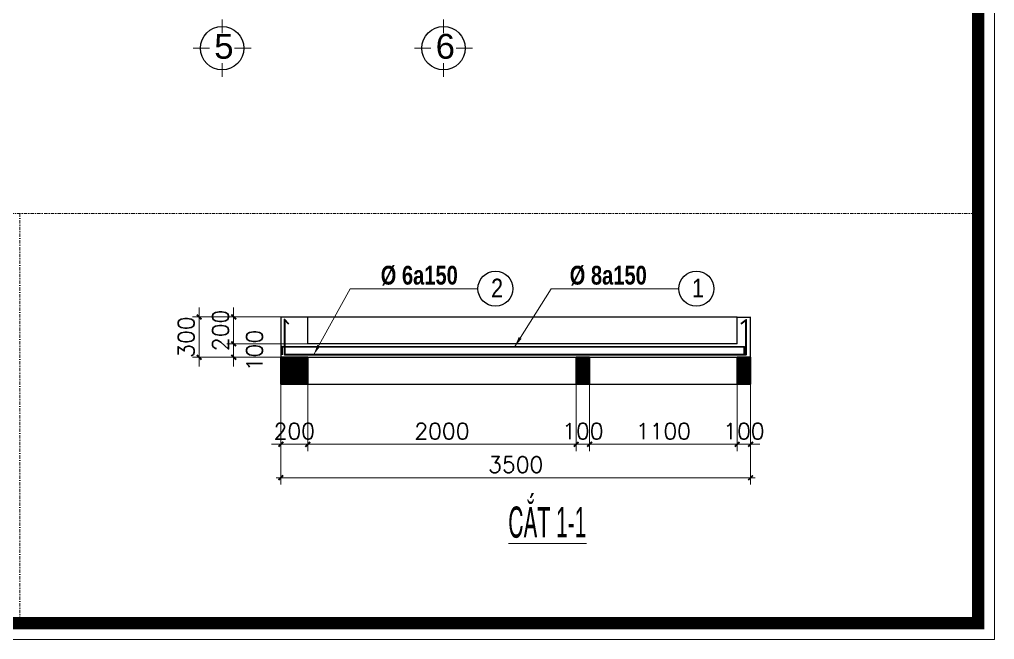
# Model space of a CAD drawing. Header units: millimetres. Extents: x 615730 to 2792744, y 139412 to 597571.
# Drawn here: x 1140357 to 1154888, y 229888 to 239123 of the extents above; entities that cross this region are included whole.
import ezdxf
from ezdxf.enums import TextEntityAlignment as Align

# ---------------------------------------------------------------- set-up
doc = ezdxf.new("R2010")
doc.units = ezdxf.units.MM
doc.header["$MEASUREMENT"] = 0
doc.header["$PDMODE"] = 34
doc.linetypes.add('ACAD_ISO03W100', pattern=[30, 12, -18])
doc.linetypes.add('DASHDOT', pattern=[1, 0.5, -0.25, 0, -0.25])
doc.layers.get('0').update_dxf_attribs({"lineweight": 5})
for name, color, linetype, lineweight in [('0.1(9)', 9, 'Continuous', 13), ('2', 2, 'Continuous', 15), ('A-Wall-G', 2, 'Continuous', 9), ('AA-TUONG', 1, 'Continuous', 50), ('DUONG BAO', 7, 'Continuous', 20), ('duongkichthuoc', 2, 'Continuous', 13), ('None', 7, 'Continuous', 15), ('thay', 7, 'Continuous', 15), ('THEP DOC', 1, 'Continuous', 70), ('TIM TRUC', 149, 'DASHDOT', 9), ('TUONG', 6, 'Continuous', 35), ('VLIEU', 250, 'Continuous', 9)]:
    doc.layers.add(name, color=color, linetype=linetype, lineweight=lineweight)
for name, color, linetype in [('GHICHU', 40, 'Continuous'), ('H', 252, 'Continuous'), ('netthay', 3, 'Continuous'), ('TEXT', 2, 'Continuous'), ('VL', 155, 'Continuous')]:
    doc.layers.add(name, color=color, linetype=linetype)
doc.styles.add('BOLE', font='txt.shx')
doc.styles.add('H280', font='', dxfattribs={"height": 200})
doc.styles.add('HOA A1', font='', dxfattribs={"height": 250})
doc.styles.add('HOA2A', font='', dxfattribs={"width": 0.8})
doc.styles.add('KT OZON', font='', dxfattribs={"height": 200})
doc.styles.add('romans', font='romans.shx', dxfattribs={"height": 240})
doc.styles.add('STYLE1', font='')
doc.styles.add('vk DUY', font='', dxfattribs={"width": 0.8})
doc.styles.get('H280').set_extended_font_data('VNI-Avo')
doc.styles.get('HOA A1').set_extended_font_data('VNI-Helve-Condense')
doc.styles.get('HOA2A').set_extended_font_data('VNI-Helve-Condense')
doc.styles.get('KT OZON').set_extended_font_data('VNI-Helve')
doc.styles.get('STYLE1').set_extended_font_data('VNI-Helve-Condense')
doc.styles.get('vk DUY').set_extended_font_data('VNI-Avo', bold=True)
doc.dimstyles.new('50', dxfattribs={"dimtxt": 180, "dimasz": 70, "dimexe": 100, "dimexo": 0, "dimgap": 75, "dimtad": 1, "dimdec": 0, "dimlfac": 0.5, "dimzin": 0, "dimdsep": 46, "dimtxsty": 'romans', "dimblk": ']', "dimcen": 0, "dimdle": 100, "dimclrd": 148, "dimclre": 148, "dimclrt": 2, "dimadec": 0, "dimazin": 0, "dimtfac": 1.111111, "dimtdec": 0, "dimtix": 1, "dimtmove": 2, "dimatfit": 3, "dimldrblk": ']', "dimfxl": 200, "dimtolj": 1, "dimtzin": 0, "dimlwd": -1, "dimlwe": -1, "dimarcsym": 0})
doc.dimstyles.new('TL1-20', dxfattribs={"dimtxt": 250, "dimasz": 150, "dimexe": 150, "dimexo": 350, "dimgap": 100, "dimtad": 1, "dimdec": 0, "dimlfac": 0.2, "dimdsep": 46, "dimtxsty": 'HOA2A', "dimblk": 'ARCHTICK', "dimcen": 0.09, "dimdle": 150, "dimclrd": 256, "dimclre": 256, "dimclrt": 7, "dimadec": 0, "dimazin": 0, "dimtfac": 1, "dimtdec": 0, "dimtix": 1, "dimtmove": 2, "dimatfit": 3, "dimfxl": 1, "dimtolj": 1, "dimtzin": 0, "dimlwd": -1, "dimlwe": -1, "dimarcsym": 0})

# ---------------------------------------------------------------- blocks, each defined once
blk = doc.blocks.new('TRUC 1')
at = {"ltscale": 50}
blk.add_circle((0, -9525), 8572, dxfattribs=at)
at = {"layer": '0.1(9)', "ltscale": 50}
for p, q in [((0, -3572), (0, 1782)), ((-4942, -9525), (-11427, -9525)), ((4942, -9525), (11427, -9525)), ((0, -15478), (0, -20832))]:
    blk.add_line(p, q, dxfattribs=at)
at = {"layer": 'TEXT', "ltscale": 50, "style": 'H280'}
blk.add_attdef('1', text='', height=10478, dxfattribs=at).set_placement((-214, -4892), align=Align.CENTER)
blk = doc.blocks.new('_ARCHTICK')
at = {"color": 0, "linetype": 'ByBlock', "const_width": 0.15}
blk.add_lwpolyline([(-0.5, -0.5), (0.5, 0.5)], dxfattribs=at)
blk = doc.blocks.new('SO')
at = {"layer": 'GHICHU'}
blk.add_circle((202, 0), 233, dxfattribs=at)
at = {"layer": 'THEP DOC', "style": 'BOLE'}
blk.add_attdef('23', text='', height=200, dxfattribs=at).set_placement((214, 7), align=Align.MIDDLE)
blk = doc.blocks.new(']')
for p, q in [((1, 0), (-1, 0)), ((0, 1), (0, -1))]:
    blk.add_line(p, q)
at = {"color": 9, "const_width": 0.4}
blk.add_lwpolyline([(-0.51, -0.51), (0.51, 0.51)], dxfattribs=at)
blk = doc.blocks.new('*D1757')
at = {"layer": 'DEFPOINTS', "color": 0, "ltscale": 10, "transparency": 16777216}
for p in [(1144253, 233692), (1144653, 233692), (1144653, 232795)]:
    blk.add_point(p, dxfattribs=at)
at = {"layer": 'VLIEU', "color": 148, "ltscale": 10, "transparency": 16777216}
for p, q in [((1144253, 233692), (1144253, 232695)), ((1144653, 233692), (1144653, 232695)), ((1144183, 232795), (1144113, 232795)), ((1144253, 232795), (1144653, 232795)), ((1144723, 232795), (1144793, 232795))]:
    blk.add_line(p, q, dxfattribs=at)
at = {"layer": 'VLIEU', "color": 148, "ltscale": 10, "transparency": 16777216, "xscale": 70, "yscale": 70, "zscale": 70}
blk.add_blockref(']', (1144253, 232795), dxfattribs=at)
at = {"layer": 'VLIEU', "color": 148, "ltscale": 10, "transparency": 16777216, "xscale": 70, "yscale": 70, "zscale": 70, "rotation": 180}
blk.add_blockref(']', (1144653, 232795), dxfattribs=at)
at = {"layer": 'VLIEU', "color": 2, "ltscale": 10, "transparency": 16777216, "insert": (1144453, 232990), "char_height": 240, "attachment_point": 5, "style": 'romans'}
blk.add_mtext('\\A1;200', dxfattribs=at)
blk = doc.blocks.new('*D1758')
at = {"layer": 'DEFPOINTS', "color": 0, "ltscale": 10, "transparency": 16777216}
for p in [(1144653, 233692), (1148653, 233692), (1148653, 232795)]:
    blk.add_point(p, dxfattribs=at)
at = {"layer": 'VLIEU', "color": 148, "ltscale": 10, "transparency": 16777216}
for p, q in [((1144653, 233692), (1144653, 232695)), ((1148653, 233692), (1148653, 232695)), ((1144723, 232795), (1148583, 232795))]:
    blk.add_line(p, q, dxfattribs=at)
at = {"layer": 'VLIEU', "color": 148, "ltscale": 10, "transparency": 16777216, "xscale": 70, "yscale": 70, "zscale": 70, "rotation": 180}
blk.add_blockref(']', (1144653, 232795), dxfattribs=at)
at = {"layer": 'VLIEU', "color": 148, "ltscale": 10, "transparency": 16777216, "xscale": 70, "yscale": 70, "zscale": 70}
blk.add_blockref(']', (1148653, 232795), dxfattribs=at)
at = {"layer": 'VLIEU', "color": 2, "ltscale": 10, "transparency": 16777216, "insert": (1146653, 232990), "char_height": 240, "attachment_point": 5, "style": 'romans'}
blk.add_mtext('\\A1;2000', dxfattribs=at)
blk = doc.blocks.new('*D1759')
at = {"layer": 'DEFPOINTS', "color": 0, "ltscale": 10, "transparency": 16777216}
for p in [(1148653, 233692), (1148853, 233692), (1148853, 232795)]:
    blk.add_point(p, dxfattribs=at)
at = {"layer": 'VLIEU', "color": 148, "ltscale": 10, "transparency": 16777216}
for p, q in [((1148653, 233692), (1148653, 232695)), ((1148853, 233692), (1148853, 232695)), ((1148583, 232795), (1148513, 232795)), ((1148653, 232795), (1148853, 232795)), ((1148923, 232795), (1148993, 232795))]:
    blk.add_line(p, q, dxfattribs=at)
at = {"layer": 'VLIEU', "color": 148, "ltscale": 10, "transparency": 16777216, "xscale": 70, "yscale": 70, "zscale": 70}
blk.add_blockref(']', (1148653, 232795), dxfattribs=at)
at = {"layer": 'VLIEU', "color": 148, "ltscale": 10, "transparency": 16777216, "xscale": 70, "yscale": 70, "zscale": 70, "rotation": 180}
blk.add_blockref(']', (1148853, 232795), dxfattribs=at)
at = {"layer": 'VLIEU', "color": 2, "ltscale": 10, "transparency": 16777216, "insert": (1148753, 232990), "char_height": 240, "attachment_point": 5, "style": 'romans'}
blk.add_mtext('\\A1;100', dxfattribs=at)
blk = doc.blocks.new('*D1760')
at = {"layer": 'DEFPOINTS', "color": 0, "ltscale": 10, "transparency": 16777216}
for p in [(1148853, 233692), (1151053, 233692), (1151053, 232795)]:
    blk.add_point(p, dxfattribs=at)
at = {"layer": 'VLIEU', "color": 148, "ltscale": 10, "transparency": 16777216}
for p, q in [((1148853, 233692), (1148853, 232695)), ((1151053, 233692), (1151053, 232695)), ((1148923, 232795), (1150983, 232795))]:
    blk.add_line(p, q, dxfattribs=at)
at = {"layer": 'VLIEU', "color": 148, "ltscale": 10, "transparency": 16777216, "xscale": 70, "yscale": 70, "zscale": 70, "rotation": 180}
blk.add_blockref(']', (1148853, 232795), dxfattribs=at)
at = {"layer": 'VLIEU', "color": 148, "ltscale": 10, "transparency": 16777216, "xscale": 70, "yscale": 70, "zscale": 70}
blk.add_blockref(']', (1151053, 232795), dxfattribs=at)
at = {"layer": 'VLIEU', "color": 2, "ltscale": 10, "transparency": 16777216, "insert": (1149953, 232990), "char_height": 240, "attachment_point": 5, "style": 'romans'}
blk.add_mtext('\\A1;1100', dxfattribs=at)
blk = doc.blocks.new('*D1761')
at = {"layer": 'DEFPOINTS', "color": 0, "ltscale": 10, "transparency": 16777216}
for p in [(1151053, 233692), (1151253, 233692), (1151253, 232795)]:
    blk.add_point(p, dxfattribs=at)
at = {"layer": 'VLIEU', "color": 148, "ltscale": 10, "transparency": 16777216}
for p, q in [((1151053, 233692), (1151053, 232695)), ((1151253, 233692), (1151253, 232695)), ((1150983, 232795), (1150913, 232795)), ((1151053, 232795), (1151253, 232795)), ((1151323, 232795), (1151393, 232795))]:
    blk.add_line(p, q, dxfattribs=at)
at = {"layer": 'VLIEU', "color": 148, "ltscale": 10, "transparency": 16777216, "xscale": 70, "yscale": 70, "zscale": 70}
blk.add_blockref(']', (1151053, 232795), dxfattribs=at)
at = {"layer": 'VLIEU', "color": 148, "ltscale": 10, "transparency": 16777216, "xscale": 70, "yscale": 70, "zscale": 70, "rotation": 180}
blk.add_blockref(']', (1151253, 232795), dxfattribs=at)
at = {"layer": 'VLIEU', "color": 2, "ltscale": 10, "transparency": 16777216, "insert": (1151153, 232990), "char_height": 240, "attachment_point": 5, "style": 'romans'}
blk.add_mtext('\\A1;100', dxfattribs=at)
blk = doc.blocks.new('*D1762')
at = {"layer": 'DEFPOINTS', "color": 0, "ltscale": 10, "transparency": 16777216}
for p in [(1144253, 233542), (1151253, 233542), (1151253, 232297)]:
    blk.add_point(p, dxfattribs=at)
at = {"layer": 'VLIEU', "color": 148, "ltscale": 10, "transparency": 16777216}
for p, q in [((1144253, 233542), (1144253, 232197)), ((1151253, 233542), (1151253, 232197)), ((1144323, 232297), (1151183, 232297))]:
    blk.add_line(p, q, dxfattribs=at)
at = {"layer": 'VLIEU', "color": 148, "ltscale": 10, "transparency": 16777216, "xscale": 70, "yscale": 70, "zscale": 70, "rotation": 180}
blk.add_blockref(']', (1144253, 232297), dxfattribs=at)
at = {"layer": 'VLIEU', "color": 148, "ltscale": 10, "transparency": 16777216, "xscale": 70, "yscale": 70, "zscale": 70}
blk.add_blockref(']', (1151253, 232297), dxfattribs=at)
at = {"layer": 'VLIEU', "color": 2, "ltscale": 10, "transparency": 16777216, "insert": (1147753, 232492), "char_height": 240, "attachment_point": 5, "style": 'romans'}
blk.add_mtext('\\A1;3500', dxfattribs=at)
blk = doc.blocks.new('*D1763')
at = {"layer": 'DEFPOINTS', "color": 0, "ltscale": 10, "transparency": 16777216}
for p in [(1144253, 234692), (1143549, 234292), (1144653, 234292)]:
    blk.add_point(p, dxfattribs=at)
at = {"layer": 'VLIEU', "color": 148, "ltscale": 10, "transparency": 16777216}
for p, q in [((1143549, 234762), (1143549, 234832)), ((1144253, 234692), (1143449, 234692)), ((1143549, 234692), (1143549, 234292)), ((1144653, 234292), (1143449, 234292)), ((1143549, 234222), (1143549, 234152))]:
    blk.add_line(p, q, dxfattribs=at)
at = {"layer": 'VLIEU', "color": 148, "ltscale": 10, "transparency": 16777216, "xscale": 70, "yscale": 70, "zscale": 70}
for p, rotation in [((1143549, 234692), 270), ((1143549, 234292), 90)]:
    blk.add_blockref(']', p, dxfattribs=dict(at, rotation=rotation))
at = {"layer": 'VLIEU', "color": 2, "ltscale": 10, "transparency": 16777216, "insert": (1143354, 234492), "char_height": 240, "attachment_point": 5, "rotation": 90, "style": 'romans'}
blk.add_mtext('\\A1;200', dxfattribs=at)
blk = doc.blocks.new('*D1764')
at = {"layer": 'DEFPOINTS', "color": 0, "ltscale": 10, "transparency": 16777216}
for p in [(1144653, 234292), (1143549, 234092), (1144253, 234092)]:
    blk.add_point(p, dxfattribs=at)
at = {"layer": 'VLIEU', "color": 148, "ltscale": 10, "transparency": 16777216}
for p, q in [((1143549, 234362), (1143549, 234432)), ((1144653, 234292), (1143449, 234292)), ((1143549, 234292), (1143549, 234092)), ((1144253, 234092), (1143449, 234092)), ((1143549, 234022), (1143549, 233952))]:
    blk.add_line(p, q, dxfattribs=at)
at = {"layer": 'VLIEU', "color": 148, "ltscale": 10, "transparency": 16777216, "xscale": 70, "yscale": 70, "zscale": 70}
for p, rotation in [((1143549, 234292), 270), ((1143549, 234092), 90)]:
    blk.add_blockref(']', p, dxfattribs=dict(at, rotation=rotation))
at = {"layer": 'VLIEU', "color": 2, "ltscale": 10, "transparency": 16777216, "insert": (1143861, 234192), "char_height": 240, "attachment_point": 5, "rotation": 90, "style": 'romans'}
blk.add_mtext('\\A1;100', dxfattribs=at)
blk = doc.blocks.new('*D1765')
at = {"layer": 'DEFPOINTS', "color": 0, "ltscale": 10, "transparency": 16777216}
for p in [(1144028, 234692), (1143036, 234092), (1144253, 234092)]:
    blk.add_point(p, dxfattribs=at)
at = {"layer": 'VLIEU', "color": 148, "ltscale": 10, "transparency": 16777216}
for p, q in [((1143036, 234762), (1143036, 234832)), ((1144028, 234692), (1142936, 234692)), ((1143036, 234692), (1143036, 234092)), ((1144253, 234092), (1142936, 234092)), ((1143036, 234022), (1143036, 233952))]:
    blk.add_line(p, q, dxfattribs=at)
at = {"layer": 'VLIEU', "color": 148, "ltscale": 10, "transparency": 16777216, "xscale": 70, "yscale": 70, "zscale": 70}
for p, rotation in [((1143036, 234692), 270), ((1143036, 234092), 90)]:
    blk.add_blockref(']', p, dxfattribs=dict(at, rotation=rotation))
at = {"layer": 'VLIEU', "color": 2, "ltscale": 10, "transparency": 16777216, "insert": (1142841, 234392), "char_height": 240, "attachment_point": 5, "rotation": 90, "style": 'romans'}
blk.add_mtext('\\A1;300', dxfattribs=at)

msp = doc.modelspace()

# ---------------------------------------------------------------- hatches: boundary and pattern name
at = {"layer": 'VLIEU', "ltscale": 10}
h = msp.add_hatch(dxfattribs=at)
h.set_pattern_fill('ANSI31', color=256, scale=100, style=0)
h.set_pattern_definition([(45, (3804.736, -74.354), (-8.83883476, 8.83883476), [])])
h.paths.add_polyline_path([(1151052.8, 233692.1), (1151252.8, 233692.1), (1151252.8, 234092.1), (1151052.8, 234092.1)])
h.paths.add_polyline_path([(1148652.8, 233692.1), (1148852.8, 233692.1), (1148852.8, 234092.1), (1148652.8, 234092.1)])
h.paths.add_polyline_path([(1144252.8, 233692.1), (1144652.8, 233692.1), (1144652.8, 234092.1), (1144252.8, 234092.1)])

# ---------------------------------------------------------------- linework, layer by layer
at = {"layer": '2', "lineweight": 40, "ltscale": 2}
msp.add_lwpolyline([(1144373.2, 234586.3), (1144304.9, 234652.9), (1144304.9, 234131.6), (1151187.3, 234131.6), (1151187.3, 234649.7), (1151107.4, 234588.4)], dxfattribs=at)
at = {"layer": 'A-Wall-G', "lineweight": -2}
for p, q in [((1144252.8, 233692.1), (1144252.8, 234092.1)), ((1144652.8, 234092.1), (1144652.8, 233692.1)), ((1148652.8, 233692.1), (1148652.8, 234092.1)), ((1148852.8, 234092.1), (1148852.8, 233692.1)), ((1151052.8, 233692.1), (1151052.8, 234092.1)), ((1151252.8, 234092.1), (1151252.8, 233692.1)), ((1144652.8, 233692.1), (1144252.8, 233692.1)), ((1144652.8, 233692.1), (1151252.8, 233692.1)), ((1148852.8, 233692.1), (1148652.8, 233692.1)), ((1151252.8, 233692.1), (1151052.8, 233692.1))]:
    msp.add_line(p, q, dxfattribs=at)
at = {"layer": 'AA-TUONG', "lineweight": -2}
for p, q in [((1144252.8, 234692.1), (1144652.8, 234692.1)), ((1144252.8, 234692.1), (1144252.8, 234092.1)), ((1144652.8, 234292.1), (1144652.8, 234692.1)), ((1151052.8, 234292.1), (1151052.8, 234692.1)), ((1151252.8, 233692.1), (1151252.8, 234692.1)), ((1151052.8, 234292.1), (1144652.8, 234292.1)), ((1144252.8, 234092.1), (1148652.8, 234092.1)), ((1148852.8, 234092.1), (1151252.8, 234092.1))]:
    msp.add_line(p, q, dxfattribs=at)
msp.add_lwpolyline([(1151052.8, 234688.9), (1151252.8, 234688.9)], dxfattribs=at)
at = {"layer": 'H', "const_width": 182.5, "elevation": -15.9}
msp.add_lwpolyline([(1119001.1, 230131.1), (1154644.9, 230131.1), (1154644.9, 255191.2), (1119001.1, 255191.2)], close=True, dxfattribs=at)
at = {"layer": 'thay', "linetype": 'Continuous', "elevation": -15.9}
msp.add_lwpolyline([(1118757.8, 229887.8), (1154888.2, 229887.8), (1154888.2, 255434.5), (1118757.8, 255434.5)], close=True, dxfattribs=at)
at = {"layer": 'TIM TRUC', "ltscale": 100, "elevation": -15.9}
msp.add_lwpolyline([(1119001.1, 236234.5), (1154644.9, 236234.5), (1154644.9, 230131.1), (1119001.1, 230131.1)], close=True, dxfattribs=at)
msp.add_lwpolyline([(1140363.5, 236234.5), (1140363.5, 230131.1)], dxfattribs=at)
at = {"layer": 'TUONG', "lineweight": 40, "ltscale": 2}
msp.add_lwpolyline([(1144272.9, 234129.8), (1144273, 234250.4), (1151157.7, 234247.8), (1151157.7, 234124.7)], dxfattribs=at)
at = {"layer": 'VL', "ltscale": 10}
msp.add_line((1144652.8, 234692.1), (1151052.8, 234692.1), dxfattribs=at)
for points in [[(1144252.8, 233692.1), (1144652.8, 233692.1), (1144652.8, 234092.1), (1144252.8, 234092.1)], [(1148652.8, 233692.1), (1148852.8, 233692.1), (1148852.8, 234092.1), (1148652.8, 234092.1)], [(1151052.8, 233692.1), (1151252.8, 233692.1), (1151252.8, 234092.1), (1151052.8, 234092.1)]]:
    msp.add_lwpolyline(points, close=True, dxfattribs=at)

# ---------------------------------------------------------------- block references
at = {"layer": 'netthay', "lineweight": -2, "ltscale": 10}
ref = msp.add_blockref('TRUC 1', (1143376.8, 238335.6, -13.1), dxfattribs=dict(at, xscale=0.03778148023411632, yscale=0.03778148023411632, zscale=0.03778148023411632, rotation=180))
ref.add_attrib('1', '5', dxfattribs={"layer": 'TEXT', "color": 3, "ltscale": 50, "height": 370.2, "style": 'KT OZON'}).set_placement((1143403.5, 238538.6, -13.1), align=Align.CENTER)
ref = msp.add_blockref('TRUC 1', (1146676.8, 238335.6, -13.1), dxfattribs=dict(at, xscale=0.03778148023411632, yscale=0.03778148023411632, zscale=0.03778148023411632, rotation=180))
ref.add_attrib('1', '6', dxfattribs={"layer": 'TEXT', "color": 3, "ltscale": 50, "height": 370.2, "style": 'KT OZON'}).set_placement((1146703.5, 238538.6, -13.1), align=Align.CENTER)
at = {"layer": 'TEXT', "linetype": 'ACAD_ISO03W100', "ltscale": 10}
ref = msp.add_blockref('SO', (1147224.8, 235113.3), dxfattribs=dict(at, xscale=1.119999999762513, yscale=1.119999999762513, zscale=1.119999999762513))
ref.add_attrib('23', '2', dxfattribs={"color": 3, "height": 280, "style": 'HOA A1'}).set_placement((1147474.9, 235122.4), align=Align.MIDDLE_CENTER)
ref = msp.add_blockref('SO', (1150219.9, 235113.3), dxfattribs=dict(at, xscale=1.119999999762513, yscale=1.119999999762513, zscale=1.119999999762513))
ref.add_attrib('23', '1', dxfattribs={"color": 3, "height": 280, "style": 'HOA A1'}).set_placement((1150470.1, 235122.4), align=Align.MIDDLE_CENTER)

# ---------------------------------------------------------------- texts
at = {"layer": 'DUONG BAO', "style": 'vk DUY', "width": 0.8}
for s, p in [(' Þ 6a150', (1145657.3, 235174.1)), (' Þ 8a150', (1148473.9, 235174.1))]:
    msp.add_text(s, height=280, dxfattribs=at).set_placement(p)
at = {"layer": 'None', "ltscale": 2, "style": 'STYLE1', "width": 0.6}
msp.add_text('%%UCAÉT 1-1', height=454.781, dxfattribs=at).set_placement((1147644, 231408.9))

# ---------------------------------------------------------------- dimensions: what is measured, and where the dimension line sits
at = {"layer": 'VLIEU', "ltscale": 10}
for base, p1, p2, picture, middle in [((1143036.2, 234092.1), (1144028.3, 234692.1), (1144252.8, 234092.1), '*D1765', (1142841.2, 234392.1)), ((1143549.2, 234292.1), (1144252.8, 234692.1), (1144652.8, 234292.1), '*D1763', (1143354.2, 234492.1))]:
    dim = msp.add_linear_dim(base=base, p1=p1, p2=p2, angle=90, dimstyle='50', dxfattribs=at)
    dim.commit()
    dim.dimension.update_dxf_attribs({"geometry": picture, "text_midpoint": middle})
dim = msp.add_linear_dim(base=(1143549.2, 234092.1), p1=(1144652.8, 234292.1), p2=(1144252.8, 234092.1), angle=90, dimstyle='50', dxfattribs=at)
dim.commit()
dim.dimension.update_dxf_attribs({"geometry": '*D1764', "text_midpoint": (1143861.1, 234192.1), "dimtype": 160})
for base, p1, p2, picture, middle in [((1144652.8, 232795.5), (1144252.8, 233692.1), (1144652.8, 233692.1), '*D1757', (1144452.8, 232990.5)), ((1148652.8, 232795.5), (1144652.8, 233692.1), (1148652.8, 233692.1), '*D1758', (1146652.8, 232990.5)), ((1148852.8, 232795.5), (1148652.8, 233692.1), (1148852.8, 233692.1), '*D1759', (1148752.8, 232990.5)), ((1151052.8, 232795.5), (1148852.8, 233692.1), (1151052.8, 233692.1), '*D1760', (1149952.8, 232990.5)), ((1151252.8, 232795.5), (1151052.8, 233692.1), (1151252.8, 233692.1), '*D1761', (1151152.8, 232990.5)), ((1151252.8, 232297.5), (1144252.8, 233542.1), (1151252.8, 233542.1), '*D1762', (1147752.8, 232492.5))]:
    dim = msp.add_linear_dim(base=base, p1=p1, p2=p2, dimstyle='50', dxfattribs=at)
    dim.commit()
    dim.dimension.update_dxf_attribs({"geometry": picture, "text_midpoint": middle})

# ---------------------------------------------------------------- leaders
at = {"layer": 'duongkichthuoc'}
for points in [[(1144743.7, 234131.6), (1145285.7, 235113.3), (1147189.7, 235113.3)], [(1147738.8, 234252), (1148280.9, 235113.3), (1150184.9, 235113.3)]]:
    msp.add_leader(points, dimstyle='TL1-20', override={"dimtxsty": 'vk DUY'}, dxfattribs=at)

doc.saveas('drawing.dxf')
